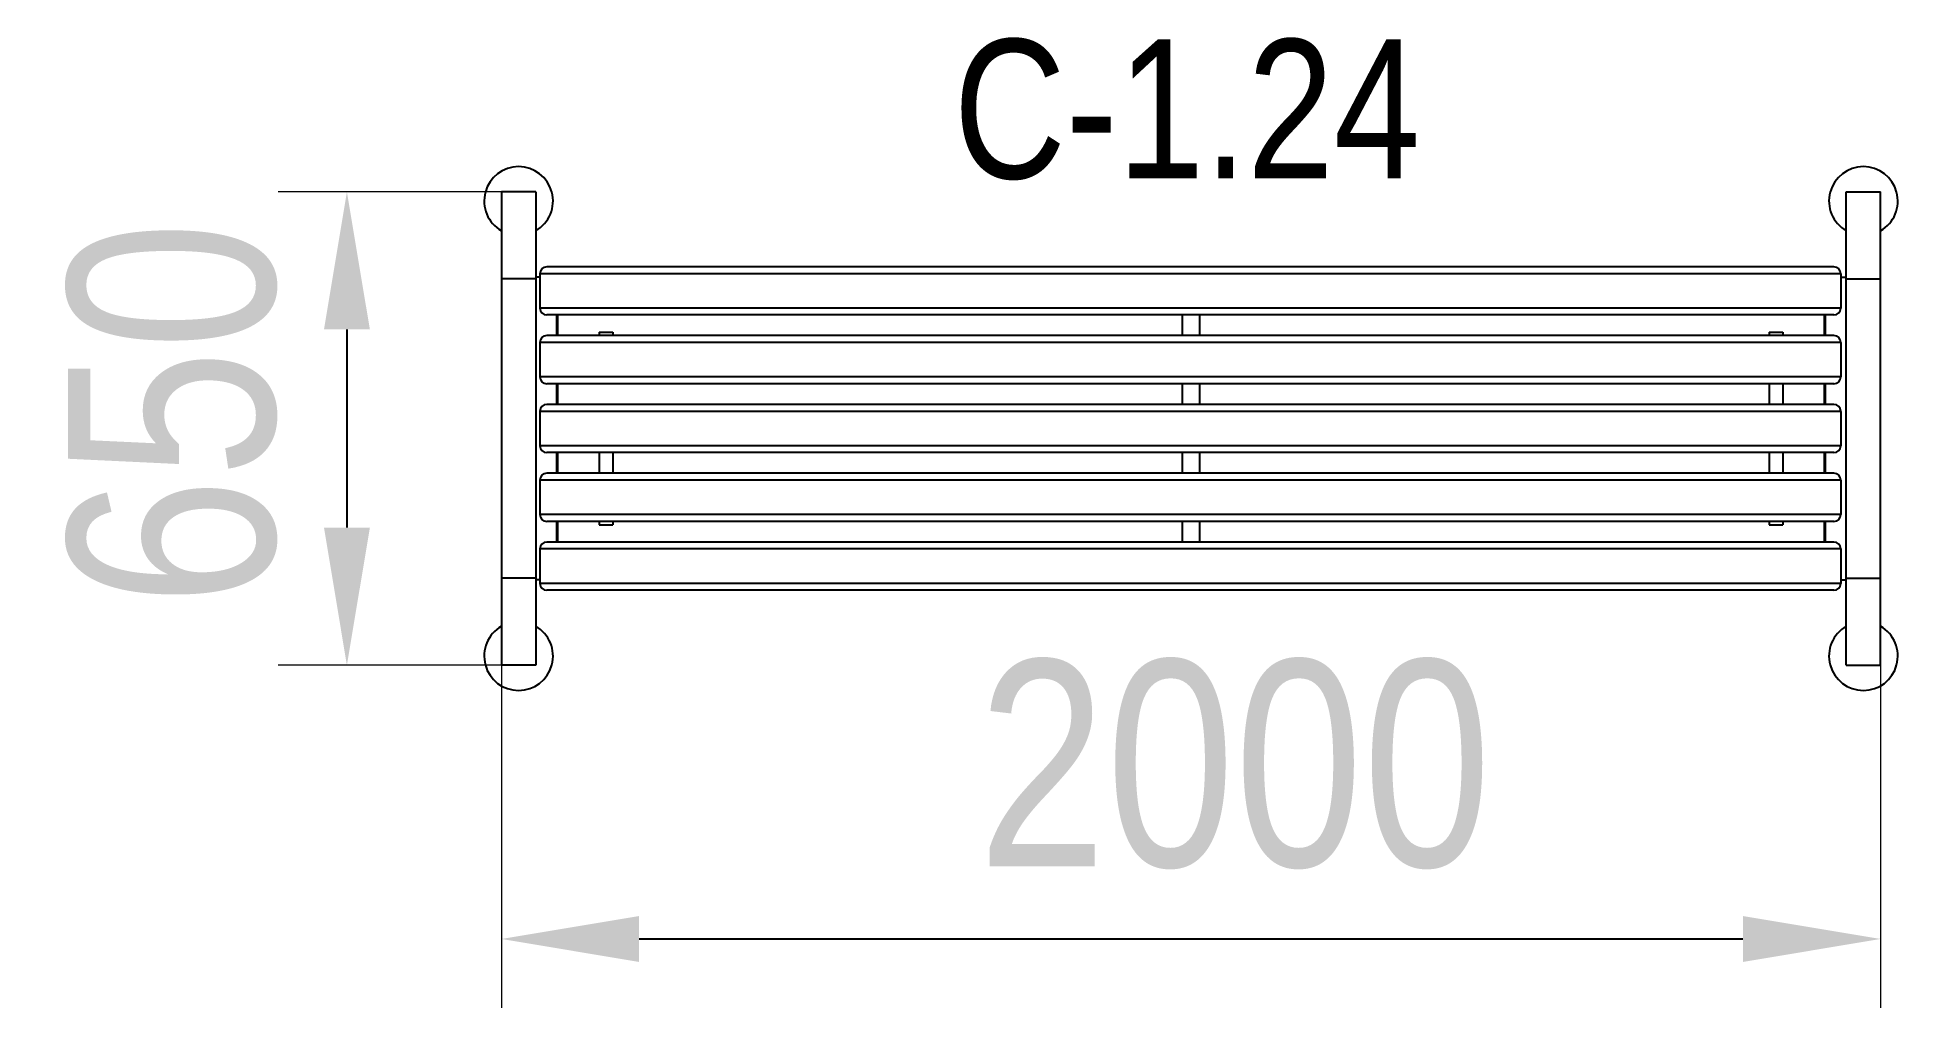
# Model space of a CAD drawing. Header units: millimetres. Extents: x -1699 to 1004, y -833 to 577.
import ezdxf

# ---------------------------------------------------------------- set-up
doc = ezdxf.new("R2010")
doc.units = ezdxf.units.MM
for name, color, linetype in [('DIKOM_АРТИКУЛ', 7, 'Continuous'), ('DIKOM_ОБЪЕКТ', 7, 'Continuous'), ('DIKOM_РАЗМЕР_ОБЪЕКТА', 7, 'Continuous')]:
    doc.layers.add(name, color=color, linetype=linetype)
doc.styles.add('style1', font='arial.ttf', dxfattribs={"width": 0.8})
doc.dimstyles.new('1-50', dxfattribs={"dimtxt": 300, "dimasz": 200, "dimexe": 100, "dimexo": 0, "dimgap": 100, "dimtad": 1, "dimdec": 0, "dimtxsty": 'style1', "dimcen": 0, "dimclrd": 7, "dimclre": 7, "dimadec": 1, "dimazin": 2, "dimtfac": 1, "dimtdec": 0, "dimtmove": 0, "dimatfit": 3, "dimfxl": 0, "dimlwd": 25, "dimlwe": 18, "dimarcsym": 0})

# ---------------------------------------------------------------- blocks, each defined once
blk = doc.blocks.new('*D12')
at = {"layer": 'Defpoints', "color": 0, "transparency": 16777216}
for p in [(979.2, -38), (-1024.8, -56.8), (979.2, -733.4)]:
    blk.add_point(p, dxfattribs=at)
at = {"layer": 'DIKOM_РАЗМЕР_ОБЪЕКТА', "color": 7, "lineweight": 18, "transparency": 16777216}
for p, q in [((979.2, -38), (979.2, -833.4)), ((-1024.8, -56.8), (-1024.8, -833.4))]:
    blk.add_line(p, q, dxfattribs=at)
at = {"layer": 'DIKOM_РАЗМЕР_ОБЪЕКТА', "color": 7, "lineweight": 25, "transparency": 16777216}
blk.add_line((-824.8, -733.4), (779.2, -733.4), dxfattribs=at)
at = {"layer": 'DIKOM_РАЗМЕР_ОБЪЕКТА', "color": 7, "transparency": 16777216}
for points in [[(-824.8, -700.1), (-824.8, -766.8), (-1024.8, -733.4)], [(779.2, -700.1), (779.2, -766.8), (979.2, -733.4)]]:
    blk.add_solid(points, dxfattribs=at)
at = {"layer": 'DIKOM_РАЗМЕР_ОБЪЕКТА', "color": 0, "transparency": 16777216, "insert": (40.5, -480.2), "char_height": 300, "attachment_point": 5, "style": 'style1'}
blk.add_mtext('2000', dxfattribs=at)
blk = doc.blocks.new('*D13')
at = {"layer": 'Defpoints', "color": 0, "transparency": 16777216}
for p in [(-974.8, 352.3), (-1249.3, -335.7), (-974.8, -335.7)]:
    blk.add_point(p, dxfattribs=at)
at = {"layer": 'DIKOM_РАЗМЕР_ОБЪЕКТА', "color": 7, "lineweight": 18, "transparency": 16777216}
for p, q in [((-974.8, 352.3), (-1349.3, 352.3)), ((-974.8, -335.7), (-1349.3, -335.7))]:
    blk.add_line(p, q, dxfattribs=at)
at = {"layer": 'DIKOM_РАЗМЕР_ОБЪЕКТА', "color": 7, "lineweight": 25, "transparency": 16777216}
blk.add_line((-1249.3, 152.3), (-1249.3, -135.7), dxfattribs=at)
at = {"layer": 'DIKOM_РАЗМЕР_ОБЪЕКТА', "color": 7, "transparency": 16777216}
for points in [[(-1282.6, 152.3), (-1215.9, 152.3), (-1249.3, 352.3)], [(-1282.6, -135.7), (-1215.9, -135.7), (-1249.3, -335.7)]]:
    blk.add_solid(points, dxfattribs=at)
at = {"layer": 'DIKOM_РАЗМЕР_ОБЪЕКТА', "color": 0, "transparency": 16777216, "insert": (-1502.4, 29.8), "char_height": 300, "attachment_point": 5, "rotation": 90, "style": 'style1'}
blk.add_mtext('650', dxfattribs=at)

msp = doc.modelspace()

# ---------------------------------------------------------------- linework, layer by layer
at = {"layer": 'DIKOM_ОБЪЕКТ'}
for p, q in [((-974.8, 352.3), (-1024.8, 352.3)), ((-1024.8, 352.3), (-1024.8, 225.6)), ((-974.8, 352.3), (-974.8, 225.6)), ((929.2, 352.3), (979.2, 352.3)), ((929.2, 225.6), (929.2, 352.3)), ((979.2, 225.6), (979.2, 352.3)), ((-974.8, 225.6), (-1024.8, 225.6)), ((-1024.8, 225.6), (-1024.8, -209.1)), ((-972.3, 228.3), (-974.8, 228.3)), ((-974.8, 225.6), (-974.8, -209.1)), ((-970.8, 228.3), (-972.3, 228.3)), ((-968.8, 228.3), (-970.8, 228.3)), ((921.2, 233.3), (-968.8, 233.3)), ((-968.8, 233.3), (-968.8, 183.3)), ((911.2, 243.3), (-958.8, 243.3)), ((921.2, 233.3), (921.2, 183.3)), ((921.2, 228.3), (925.2, 228.3)), ((925.2, 228.3), (926.7, 228.3)), ((926.7, 228.3), (929.2, 228.3)), ((929.2, 225.6), (979.2, 225.6)), ((929.2, -209.1), (929.2, 225.6)), ((979.2, -209.1), (979.2, 225.6)), ((921.2, 183.3), (-968.8, 183.3)), ((911.2, 173.3), (-958.8, 173.3)), ((-944.3, 143.3), (-944.3, 173.3)), ((-942.8, 143.3), (-942.8, 173.3)), ((-35.3, 143.3), (-35.3, 173.3)), ((-10.3, 173.3), (-10.3, 143.3)), ((897.2, 173.3), (897.2, 143.3)), ((898.7, 173.3), (898.7, 143.3)), ((911.2, 143.3), (-958.8, 143.3)), ((-882.8, 148.3), (-862.8, 148.3)), ((-882.8, 148.3), (-882.8, 143.3)), ((-862.8, 148.3), (-862.8, 143.3)), ((817.2, 148.3), (817.2, 143.3)), ((817.2, 148.3), (837.2, 148.3)), ((837.2, 148.3), (837.2, 143.3)), ((921.2, 133.3), (-968.8, 133.3)), ((-968.8, 133.3), (-968.8, 83.3)), ((921.2, 133.3), (921.2, 83.3)), ((921.2, 83.3), (-968.8, 83.3)), ((911.2, 73.3), (-958.8, 73.3)), ((-944.3, 43.3), (-944.3, 73.3)), ((-942.8, 43.3), (-942.8, 73.3)), ((-35.3, 43.3), (-35.3, 73.3)), ((-10.3, 73.3), (-10.3, 43.3)), ((817.2, 73.3), (817.2, 43.3)), ((837.2, 73.3), (837.2, 43.3)), ((897.2, 73.3), (897.2, 43.3)), ((898.7, 73.3), (898.7, 43.3)), ((921.2, 33.3), (-968.8, 33.3)), ((-968.8, 33.3), (-968.8, -16.7)), ((911.2, 43.3), (-958.8, 43.3)), ((921.2, 33.3), (921.2, -16.7)), ((921.2, -16.7), (-968.8, -16.7)), ((911.2, -26.7), (-958.8, -26.7)), ((-944.3, -56.7), (-944.3, -26.7)), ((-942.8, -56.7), (-942.8, -26.7)), ((-882.8, -26.7), (-882.8, -56.7)), ((-862.8, -26.7), (-862.8, -56.7)), ((-35.3, -56.7), (-35.3, -26.7)), ((-10.3, -26.7), (-10.3, -56.7)), ((817.2, -26.7), (817.2, -56.7)), ((837.2, -26.7), (837.2, -56.7)), ((897.2, -26.7), (897.2, -56.7)), ((898.7, -26.7), (898.7, -56.7)), ((921.2, -66.7), (-968.8, -66.7)), ((-968.8, -66.7), (-968.8, -116.7)), ((911.2, -56.7), (-958.8, -56.7)), ((921.2, -66.7), (921.2, -116.7)), ((921.2, -116.7), (-968.8, -116.7)), ((911.2, -126.7), (-958.8, -126.7)), ((-944.3, -156.7), (-944.3, -126.7)), ((-942.8, -156.7), (-942.8, -126.7)), ((-882.8, -126.7), (-882.8, -131.7)), ((-882.8, -131.7), (-862.8, -131.7)), ((-862.8, -126.7), (-862.8, -131.7)), ((-35.3, -156.7), (-35.3, -126.7)), ((-10.3, -126.7), (-10.3, -156.7)), ((817.2, -126.7), (817.2, -131.7)), ((817.2, -131.7), (837.2, -131.7)), ((837.2, -126.7), (837.2, -131.7)), ((897.2, -126.7), (897.2, -156.7)), ((898.7, -126.7), (898.7, -156.7)), ((911.2, -156.7), (-958.8, -156.7)), ((921.2, -166.7), (-968.8, -166.7)), ((-968.8, -166.7), (-968.8, -216.7)), ((921.2, -166.7), (921.2, -216.7)), ((-974.8, -209.1), (-1024.8, -209.1)), ((-1024.8, -209.1), (-1024.8, -335.7)), ((-974.8, -209.1), (-974.8, -335.7)), ((-972.3, -211.7), (-974.8, -211.7)), ((-970.8, -211.7), (-972.3, -211.7)), ((-968.8, -211.7), (-970.8, -211.7)), ((921.2, -211.7), (925.2, -211.7)), ((925.2, -211.7), (926.7, -211.7)), ((926.7, -211.7), (929.2, -211.7)), ((929.2, -209.1), (979.2, -209.1)), ((929.2, -335.7), (929.2, -209.1)), ((979.2, -335.7), (979.2, -209.1)), ((921.2, -216.7), (-968.8, -216.7)), ((911.2, -226.7), (-958.8, -226.7)), ((-974.8, -335.7), (-1024.8, -335.7)), ((929.2, -335.7), (979.2, -335.7))]:
    msp.add_line(p, q, dxfattribs=at)
for centre, radius, start, end in [((-999.8, 338.9), 50, 90, 240), ((-999.8, 338.9), 50, 300, 90), ((954.2, 338.9), 50, 300, 240), ((-958.8, 233.3), 10, 90, 180), ((911.2, 233.3), 10, 0, 90), ((-958.8, 183.3), 10, 180, 270), ((911.2, 183.3), 10, 270, 0), ((-958.8, 133.3), 10, 90, 180), ((911.2, 133.3), 10, 0, 90), ((-958.8, 83.3), 10, 180, 270), ((911.2, 83.3), 10, 270, 0), ((-958.8, 33.3), 10, 90, 180), ((911.2, 33.3), 10, 0, 90), ((-958.8, -16.7), 10, 180, 270), ((911.2, -16.7), 10, 270, 0), ((-958.8, -66.7), 10, 90, 180), ((911.2, -66.7), 10, 0, 90), ((-958.8, -116.7), 10, 180, 270), ((911.2, -116.7), 10, 270, 0), ((-958.8, -166.7), 10, 90, 180), ((911.2, -166.7), 10, 0, 90), ((-958.8, -216.7), 10, 180, 270), ((911.2, -216.7), 10, 270, 0), ((-999.8, -322.3), 50, 120, 60), ((954.2, -322.3), 50, 120, 270), ((954.2, -322.3), 50, 270, 60)]:
    msp.add_arc(centre, radius, start, end, dxfattribs=at)

# ---------------------------------------------------------------- texts
at = {"layer": 'DIKOM_АРТИКУЛ', "insert": (-367.8, 573.9), "char_height": 202.19, "width": 2732.336, "attachment_point": 1, "style": 'style1'}
msp.add_mtext('{\\fArial|b0|i0|c204|p34;С}-1.24', dxfattribs=at)

# ---------------------------------------------------------------- dimensions: what is measured, and where the dimension line sits
at = {"layer": 'DIKOM_РАЗМЕР_ОБЪЕКТА'}
dim = msp.add_linear_dim(base=(-1249.3, -335.7), p1=(-974.8, 352.3), p2=(-974.8, -335.7), angle=90, text='650', dimstyle='1-50', dxfattribs=at)
dim.commit()
dim.dimension.update_dxf_attribs({"geometry": '*D13', "text_midpoint": (-1249.3, 29.8), "dimtype": 160})
dim = msp.add_linear_dim(base=(979.2, -733.4), p1=(-1024.8, -56.8), p2=(979.2, -38), text='2000', dimstyle='1-50', dxfattribs=at)
dim.commit()
dim.dimension.update_dxf_attribs({"geometry": '*D12', "text_midpoint": (40.5, -733.4), "dimtype": 160})

doc.saveas('drawing.dxf')
